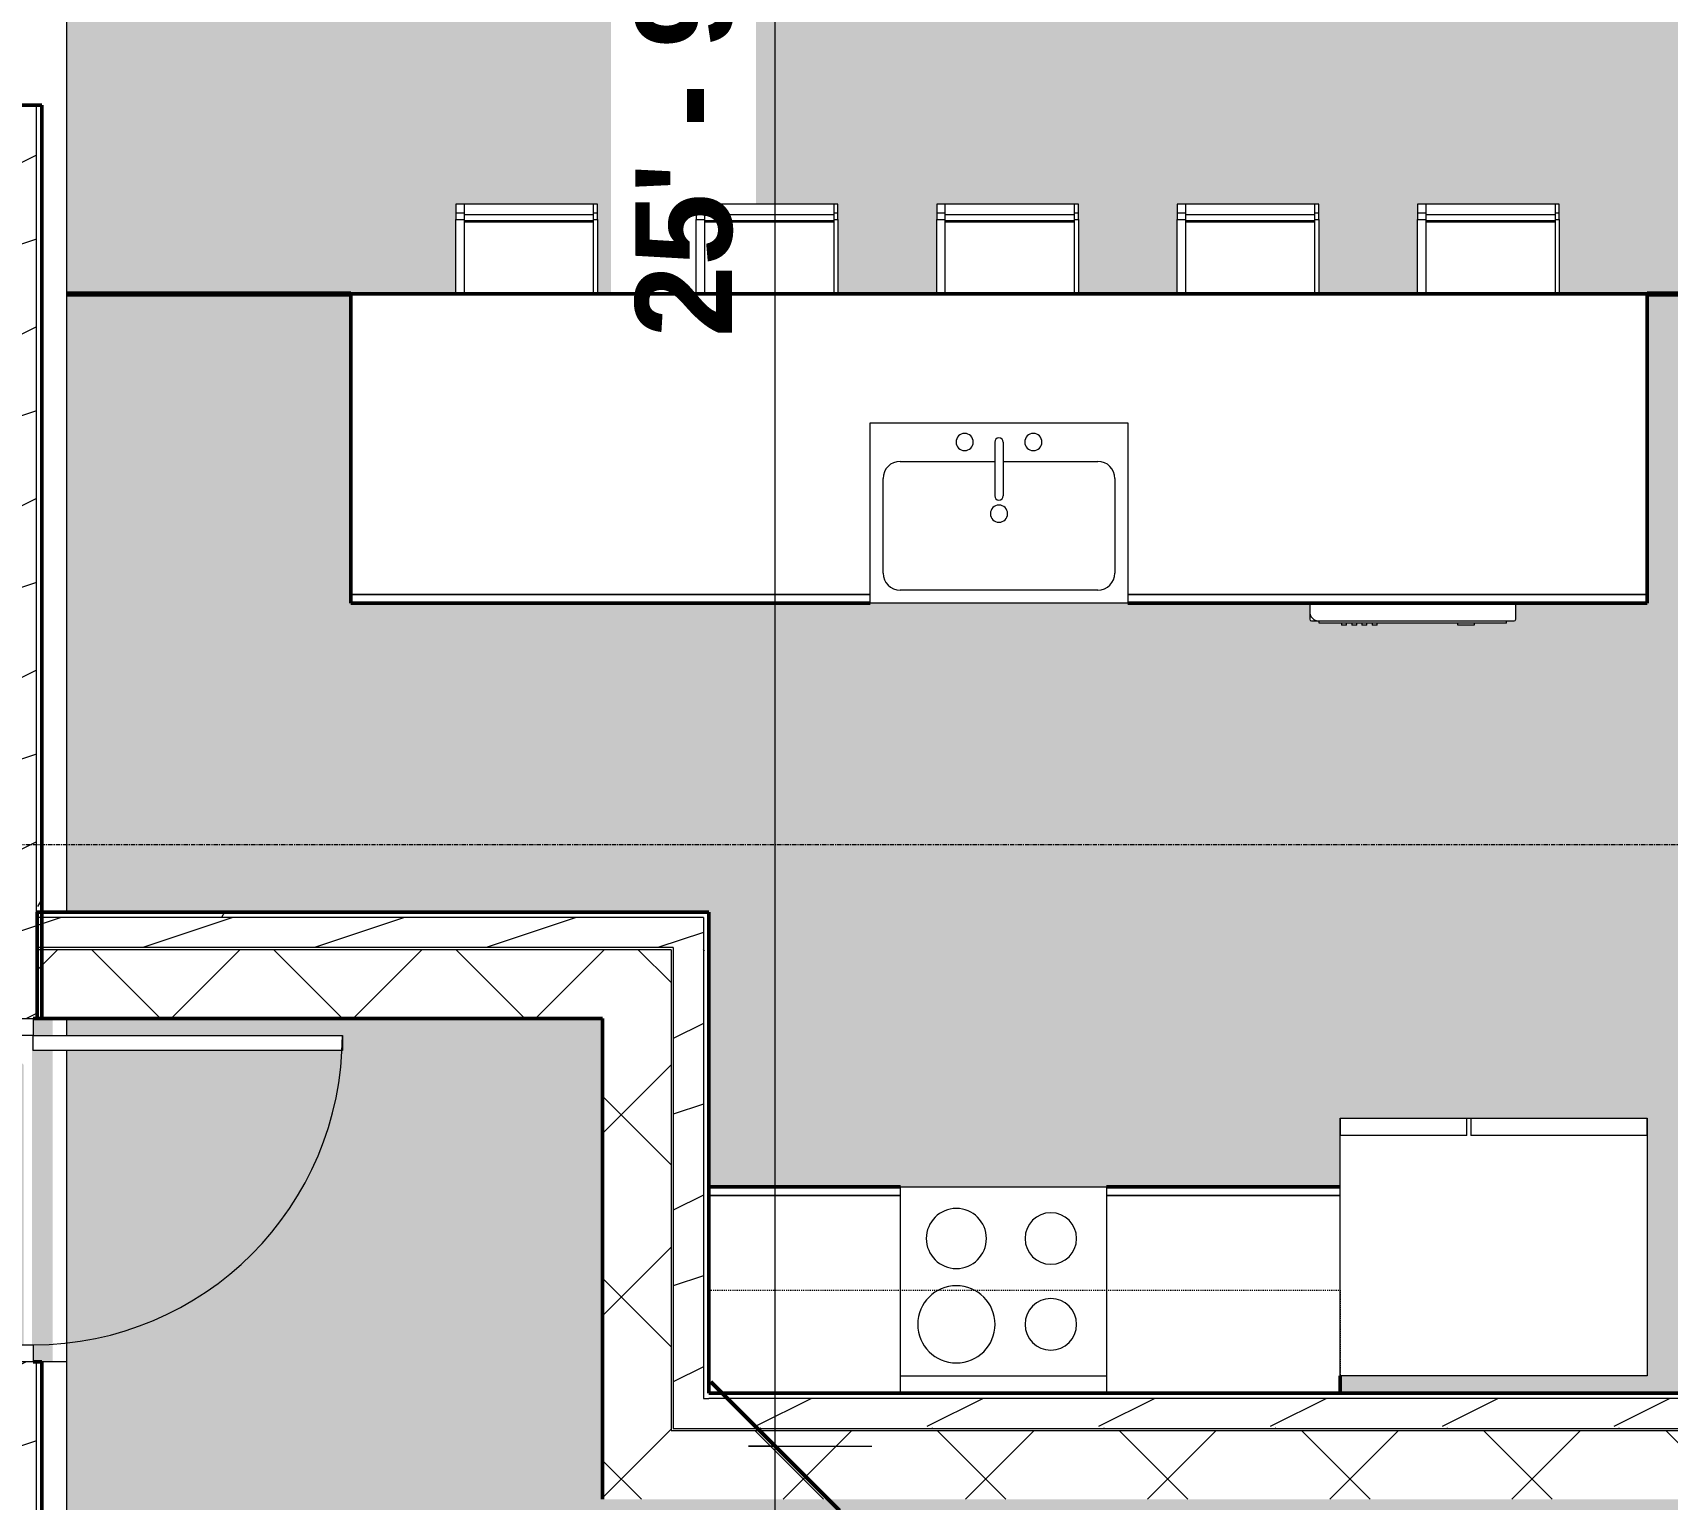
# Model space of a CAD drawing. Header units: inches. Extents: x -4292 to -464, y 9706 to 12474.
# Drawn here: x -3823.3 to -3632.9, y 11771 to 11941.8 of the extents above; entities that cross this region are included whole.
import ezdxf

# ---------------------------------------------------------------- set-up
doc = ezdxf.new("R2010")
doc.units = ezdxf.units.IN
doc.header["$MEASUREMENT"] = 0
doc.linetypes.add('Dash', pattern=[0.25, 0.125, -0.125])
doc.linetypes.add('Grid Line 1_2_', pattern=[0.875, 0.5, -0.125, 0.125, -0.125])
for name, color, linetype, lineweight in [('A-ANNO-DIMS', 211, 'Continuous', 9), ('A-ANNO-DIMS-120', 211, 'Continuous', 9), ('A-AREA-2', 130, 'Continuous', 70), ('A-AREA-PATT-5', 41, 'Continuous', 9), ('A-DOOR-1', 7, 'Continuous', 9), ('A-DOOR-2', 90, 'Continuous', 20), ('A-DOOR-FRAM-1', 90, 'Continuous', 20), ('A-WALL', 113, 'Continuous', 13), ('A-WALL-2', 250, 'Continuous', 50), ('A-WALL-3', 50, 'Continuous', 13), ('A-WALL-4', 113, 'Continuous', 50), ('A-WALL-PATT-2', 55, 'Continuous', 9), ('A-WALL-PATT-3', 43, 'Continuous', 9), ('A-WALL-PATT-5', 111, 'Continuous', 9), ('I-FURN-2', 7, 'Continuous', 9), ('P-SANR-FIXT-1', 7, 'Continuous', 9), ('Q-CASE-1', 250, 'Continuous', 50), ('Q-CASE-2', 7, 'Continuous', 9), ('Q-CASE-HDLN-1', 7, 'Dash', 9), ('Q-SPCQ-1', 7, 'Continuous', 9), ('S-FNDN-1', 50, 'Continuous', 13), ('S-GRID-1', 1, 'Grid Line 1_2_', 9)]:
    doc.layers.add(name, color=color, linetype=linetype, lineweight=lineweight)
doc.layers.add('A-AREA-PATT-6', color=254, linetype='Continuous', lineweight=9, transparency=1)
doc.styles.add('Century Gothic_B', font='GOTHICB.TTF', dxfattribs={"height": 11.25})
doc.dimstyles.new('OD__1__Tol__', dxfattribs={"dimscale": 12, "dimtxt": 11.746893, "dimasz": 1.25, "dimexe": 0.9375, "dimexo": 0.625, "dimgap": 0.15625, "dimtad": 1, "dimdec": 0, "dimzin": 3, "dimdsep": 46, "dimlunit": 4, "dimtxsty": 'Century Gothic_B', "dimblk1": 'OBLIQUE', "dimblk2": 'OBLIQUE', "dimsah": 1, "dimcen": 0.09, "dimdle": 0.9375, "dimazin": 0, "dimtfac": 1, "dimtdec": 4, "dimtix": 1, "dimtmove": 0, "dimatfit": 3, "dimfxl": 1, "dimtvp": 1, "dimtfill": 1, "dimfrac": 2, "dimtolj": 1, "dimtzin": 0, "dimarcsym": 2})
pattern_1 = [(45, (0, 0), (-10.606602, 10.606602), []), (135, (0, 0), (-10.606602, -10.606602), [])]
pattern_2 = [(0, (0, 0), (38.4, 9.6), [1.584, -27.216, 1.584, -27.216, -153.6]), (0, (0, 0), (38.4, 9.6), [-57.6, 1.584, -56.016, 1.584, -27.216, -67.2]), (0, (0, 0), (38.4, 9.6), [-144, 1.584, -17.616, 1.584, -46.416]), (120, (14.4, 4.8), (-27.513844, 28.4553755), [1.584, -27.216, 1.584, -27.216, -153.6]), (120, (14.4, 4.8), (-27.513844, 28.4553755), [-57.6, 1.584, -56.016, 1.584, -27.216, -67.2]), (120, (14.4, 4.8), (-27.513844, 28.4553755), [-144, 1.584, -17.616, 1.584, -46.416]), (240, (19.2, 24), (-10.886156, -38.0553755), [1.584, -27.216, 1.584, -27.216, -153.6]), (240, (19.2, 24), (-10.886156, -38.0553755), [-57.6, 1.584, -56.016, 1.584, -27.216, -67.2]), (240, (19.2, 24), (-10.886156, -38.0553755), [-144, 1.584, -17.616, 1.584, -46.416])]
pattern_3 = [(216.87, (7.997, 19.992), (59.9755286, 39.9843071), [9.996, -89.964]), (206.565, (19.992, 13.994), (-19.991807, -19.992219), [22.352, -22.352]), (198.435, (19.992, 3.998), (-39.983821, -19.991955), [12.644, -50.576])]

# ---------------------------------------------------------------- blocks, each defined once
blk = doc.blocks.new('DIMBLOCK29-FLOOR PLAN - 1ST FLOOR')
at = {"layer": 'A-ANNO-DIMS-120', "lineweight": 50}
for p, q in [((-3736.8, 11777.18), (-3744.3, 11784.68)), ((-3736.8, 11777.18), (-3729.3, 11769.68)), ((-3736.8, 11540.8), (-3744.3, 11548.3)), ((-3736.8, 11540.8), (-3729.3, 11533.3))]:
    blk.add_line(p, q, dxfattribs=at)
at = {"layer": 'A-ANNO-DIMS-120'}
for p, q in [((-3739.91, 11777.18), (-3725.55, 11777.18)), ((-3736.8, 11777.18), (-3739.91, 11777.18)), ((-3736.8, 11540.8), (-3736.8, 11777.18)), ((-3493.56, 11540.8), (-3748.05, 11540.8)), ((-3736.8, 11540.8), (-3493.56, 11540.8))]:
    blk.add_line(p, q, dxfattribs=at)
at = {"layer": 'A-ANNO-DIMS-120', "color": 0, "insert": (-3753.09, 11633.63), "char_height": 11.25, "width": 60.8601, "attachment_point": 1, "rotation": 90, "line_spacing_factor": 0.984502, "style": 'Century Gothic_B', "bg_fill": 3, "box_fill_scale": 1.25, "bg_fill_color": 256, "bg_fill_true_color": 13158600, "bg_fill_transparency": 0}
blk.add_mtext('19\' - 8"', dxfattribs=at)
blk = doc.blocks.new('_Oblique')
at = {"color": 0, "linetype": 'ByBlock', "lineweight": -2}
blk.add_line((-0.5, -0.5), (0.5, 0.5), dxfattribs=at)
blk = doc.blocks.new('DIMBLOCK30-FLOOR PLAN - 1ST FLOOR')
at = {"layer": 'A-ANNO-DIMS-120'}
for p, q in [((-3736.8, 11777.18), (-3736.8, 12097.44)), ((-2525.91, 12086.19), (-3748.05, 12086.19)), ((-3736.8, 12086.19), (-2525.91, 12086.19)), ((-3739.91, 11777.18), (-3725.55, 11777.18)), ((-3736.8, 11777.18), (-3739.91, 11777.18))]:
    blk.add_line(p, q, dxfattribs=at)
at = {"layer": 'A-ANNO-DIMS-120', "lineweight": 50}
for p, q in [((-3736.8, 12086.19), (-3744.3, 12093.69)), ((-3736.8, 12086.19), (-3729.3, 12078.69)), ((-3736.8, 11777.18), (-3744.3, 11784.68)), ((-3736.8, 11777.18), (-3729.3, 11769.68))]:
    blk.add_line(p, q, dxfattribs=at)
at = {"layer": 'A-ANNO-DIMS-120', "color": 0, "insert": (-3753.09, 11906.32), "char_height": 11.25, "width": 60.8601, "attachment_point": 1, "rotation": 90, "line_spacing_factor": 0.984502, "style": 'Century Gothic_B', "bg_fill": 3, "box_fill_scale": 1.25, "bg_fill_color": 256, "bg_fill_true_color": 13158600, "bg_fill_transparency": 0}
blk.add_mtext('25\' - 9"', dxfattribs=at)

msp = doc.modelspace()

# ---------------------------------------------------------------- hatches: boundary and pattern name
at = {"layer": 'A-AREA-PATT-5'}
h = msp.add_hatch(color=256, dxfattribs=at)
h.paths.add_polyline_path([(-3465.52374, 11791.5394), (-3501.52374, 11791.5394), (-3501.52374, 11793.2894), (-3465.52374, 11793.2894)], flags=0)
h.paths.add_polyline_path([(-3635.27374, 11783.3644), (-3466.52374, 11783.3644), (-3466.52374, 11789.5394), (-3465.52374, 11789.5394), (-3465.52374, 11791.5394), (-3463.58624, 11791.5394), (-3463.58624, 11792.1644), (-3463.52374, 11792.1644), (-3463.5549, 11826.9144), (-3463.58624, 11826.9144), (-3463.58624, 11827.5394), (-3465.52374, 11827.5394), (-3465.52374, 11829.5394), (-3466.52374, 11829.5394), (-3466.52374, 11831.3644), (-3587.27374, 11831.3644), (-3587.27374, 11863.7394), (-3582.52374, 11863.7394), (-3582.52374, 11860.1144), (-3532.52374, 11860.1144), (-3532.52374, 11836.1144), (-3524.49996, 11836.1144), (-3524.49996, 11843.84062), (-3524.37299, 11844.80503), (-3524.00074, 11845.70373), (-3523.40857, 11846.47545), (-3522.63685, 11847.06762), (-3521.73815, 11847.43987), (-3520.69743, 11847.56684), (-3519.3854, 11847.56684), (-3519.73312, 11850.59062), (-3520.92487, 11851.59062), (-3521.49163, 11852.59062), (-3521.84943, 11854.10014), (-3521.98048, 11855.09616), (-3522.02374, 11855.59062), (-3521.84943, 11857.58301), (-3521.31149, 11859.59062), (-3520.58355, 11861.59062), (-3519.65093, 11863.59062), (-3518.2635, 11865.59062), (-3517.2635, 11866.59062), (-3516.39748, 11867.09062), (-3515.02374, 11867.59062), (-3514.02374, 11867.59062), (-3512.65, 11867.09062), (-3511.78397, 11866.59062), (-3510.78397, 11865.59062), (-3509.39654, 11863.59062), (-3508.46393, 11861.59062), (-3507.73599, 11859.59062), (-3507.19805, 11857.58301), (-3507.02374, 11855.59062), (-3507.19805, 11854.10014), (-3507.28789, 11853.59062), (-3507.55584, 11852.59062), (-3508.1226, 11851.59062), (-3509.31436, 11850.59062), (-3509.66207, 11847.56684), (-3508.27374, 11847.56684), (-3507.30932, 11847.43987), (-3506.41063, 11847.06762), (-3505.6389, 11846.47545), (-3505.04673, 11845.70373), (-3504.67448, 11844.80503), (-3504.54752, 11843.84062), (-3504.54752, 11836.1144), (-3498.52374, 11836.1144), (-3498.52374, 11838.7394), (-3493.77374, 11838.7394), (-3493.77374, 11836.1144), (-3466.52374, 11836.1144), (-3466.52374, 11861.4894), (-3493.77374, 11861.4894), (-3493.77374, 11858.7394), (-3498.52374, 11858.7394), (-3498.52374, 11866.2394), (-3466.52374, 11866.2394), (-3466.52374, 11902.2394), (-3545.89874, 11902.2394), (-3545.89874, 11903.1144), (-3509.89874, 11903.1144), (-3509.89874, 11906.1144), (-3545.89874, 11906.1144), (-3545.89874, 11906.9894), (-3543.27374, 11906.9894), (-3543.27374, 11935.7394), (-3533.02374, 11935.7394), (-3533.02374, 11936.4894), (-3530.52374, 11936.44506), (-3530.52374, 11935.7394), (-3505.27374, 11935.7394), (-3505.27374, 11934.3644), (-3482.27374, 11934.3644), (-3482.27374, 11935.7394), (-3482.02374, 11935.7394), (-3482.02374, 11936.4894), (-3479.52374, 11936.4894), (-3479.52374, 11935.7394), (-3466.52374, 11935.7394), (-3466.52374, 11976.0644), (-3546.52374, 11976.0644), (-3546.52374, 12054.0644), (-3466.52374, 12054.0644), (-3466.52374, 12080.0644), (-3582.52374, 12080.0644), (-3582.52374, 12036.4394), (-3581.77374, 12036.4394), (-3581.77374, 12033.9394), (-3582.52374, 12033.9394), (-3582.52374, 12002.6894), (-3583.89874, 12002.6894), (-3583.89874, 11973.6894), (-3582.52374, 11973.6894), (-3582.52374, 11973.4394), (-3581.77374, 11973.4394), (-3581.77374, 11970.9394), (-3582.52374, 11970.9394), (-3582.52374, 11945.7394), (-3587.27374, 11945.7394), (-3587.27374, 11962.3644), (-3623.27374, 11962.3644), (-3623.27374, 12080.0644), (-3724.97317, 12080.0644), (-3724.97317, 12063.9394), (-3742.97317, 12063.9394), (-3742.97317, 12067.9394), (-3778.97317, 12067.9394), (-3778.97317, 12063.9394), (-3796.97317, 12063.9394), (-3796.97317, 12080.0644), (-3819.32374, 12080.0644), (-3819.32374, 11839.3644), (-3744.53624, 11839.3644), (-3744.53624, 11807.3644), (-3671.02374, 11807.3644), (-3671.02374, 11815.3644), (-3635.27374, 11815.3644), (-3635.27374, 11785.3644), (-3671.02374, 11785.3644), (-3671.02374, 11783.3644), (-3670.2883, 11783.3644)], flags=0)
h.paths.add_polyline_path([(-3670.25058, 11872.78016), (-3670.84113, 11872.78016), (-3670.84113, 11873.03016), (-3673.4643, 11873.03016), (-3673.48538, 11873.28016), (-3674.41363, 11873.30222), (-3674.49958, 11873.33782), (-3674.55723, 11873.47701), (-3674.55723, 11875.3644), (-3786.19874, 11875.3644), (-3786.19874, 11911.3644), (-3773.98546, 11911.3644), (-3773.98546, 11921.81223), (-3757.48546, 11921.81223), (-3757.48546, 11911.3644), (-3745.98546, 11911.3644), (-3745.98546, 11921.81223), (-3729.48546, 11921.81223), (-3729.48546, 11911.3644), (-3717.98546, 11911.3644), (-3717.98546, 11921.81223), (-3701.48546, 11921.81223), (-3701.48546, 11911.3644), (-3689.98546, 11911.3644), (-3689.98546, 11921.81223), (-3673.48546, 11921.81223), (-3673.48546, 11911.3644), (-3661.98546, 11911.3644), (-3661.98546, 11921.81223), (-3645.48546, 11921.81223), (-3645.48546, 11911.3644), (-3635.27374, 11911.3644), (-3635.27374, 11875.3644), (-3650.55723, 11875.3644), (-3650.55723, 11873.47701), (-3650.75408, 11873.28016), (-3651.65018, 11873.28016), (-3651.65018, 11873.03016), (-3655.41481, 11873.03016), (-3655.41481, 11872.78016), (-3657.31624, 11872.78016), (-3657.31624, 11873.03016), (-3666.70727, 11873.03016), (-3666.73063, 11872.78016), (-3667.29782, 11872.78016), (-3667.29782, 11873.03016), (-3667.88837, 11873.03016), (-3667.88837, 11872.78016), (-3668.47892, 11872.78016), (-3668.47892, 11873.03016), (-3669.06947, 11873.03016), (-3669.06947, 11872.78016), (-3669.66002, 11872.78016), (-3669.66002, 11873.03016), (-3670.25058, 11873.03016)], flags=0)
h.paths.add_polyline_path([(-3583.14874, 11899.7394), (-3587.27374, 11899.7394), (-3587.27374, 11909.7394), (-3582.52374, 11909.7394), (-3582.52374, 11906.9894), (-3579.89874, 11906.9894), (-3579.89874, 11902.2394), (-3582.52374, 11902.2394), (-3582.52374, 11899.7394)], flags=0)
h.paths.add_polyline_path([(-3531.27374, 11906.9894), (-3466.52374, 11906.9894), (-3466.52374, 11930.9894), (-3479.52374, 11930.9894), (-3479.52374, 11930.2394), (-3482.02374, 11930.2394), (-3482.02374, 11930.9894), (-3482.27374, 11930.9894), (-3482.27374, 11932.9894), (-3507.27374, 11932.9894), (-3507.27374, 11934.3644), (-3530.27374, 11934.3644), (-3530.27374, 11930.9894), (-3530.52374, 11930.9894), (-3530.52374, 11930.2394), (-3533.02374, 11930.2394), (-3533.02374, 11930.9894), (-3538.52374, 11930.9894), (-3538.52374, 11906.9894), (-3533.02374, 11906.9894)], flags=0)
h.paths.add_polyline_path([(-3485.02374, 11956.13256), (-3485.02374, 11974.13256), (-3467.02374, 11974.13256), (-3467.02374, 11956.13256), (-3477.64409, 11956.13256)], flags=0)
h.paths.add_polyline_path([(-3618.52374, 11967.1144), (-3587.27374, 11967.1144), (-3587.27374, 11970.9394), (-3588.02374, 11970.9394), (-3588.02374, 11973.4394), (-3587.27374, 11973.4394), (-3587.27374, 11973.6894), (-3585.27374, 11973.6894), (-3585.27374, 12004.6894), (-3583.89874, 12004.6894), (-3583.89874, 12033.6894), (-3587.27374, 12033.6894), (-3587.27374, 12033.9394), (-3588.02374, 12033.9394), (-3588.02374, 12036.4394), (-3587.27374, 12036.4394), (-3587.27374, 12045.3144), (-3587.89874, 12045.3144), (-3587.89874, 12050.0644), (-3587.27374, 12050.0644), (-3587.27374, 12080.0644), (-3618.52374, 12080.0644), (-3618.52374, 12050.0644), (-3617.89874, 12050.0644), (-3617.89874, 12045.3144), (-3618.52374, 12045.3144), (-3618.52374, 11981.02522)], flags=0)
h.paths.add_polyline_path([(-3606.56098, 11975.1894), (-3614.02374, 11975.1894), (-3614.02374, 12000.1894), (-3588.02374, 12000.1894), (-3588.02374, 11975.1894), (-3588.35913, 11975.1894)], flags=0)
h.paths.add_polyline_path([(-3780.54611, 11979.6644), (-3806.48344, 11979.6644), (-3806.48344, 12014.6644), (-3800.48344, 12014.6644), (-3800.48344, 12015.6644), (-3728.48344, 12015.6644), (-3728.48344, 12014.6644), (-3722.48344, 12014.6644), (-3722.48344, 11979.6644)], flags=0)
h.paths.add_polyline_path([(-3677.48344, 12018.9894), (-3712.48344, 12018.9894), (-3712.48344, 12024.9894), (-3713.48344, 12024.9894), (-3713.48344, 12060.9894), (-3712.48344, 12060.9894), (-3712.48344, 12066.9894), (-3677.48344, 12066.9894), (-3677.48344, 12031.21296)], flags=0)
h.paths.add_polyline_path([(-3598.78145, 12052.59994), (-3599.23944, 12052.59994), (-3599.23944, 12053.09994), (-3615.51073, 12053.09994), (-3615.5482, 12052.59994), (-3616.23518, 12052.59994), (-3616.23518, 12053.09994), (-3617.24796, 12053.09994), (-3617.24796, 12078.34994), (-3589.24796, 12078.34994), (-3589.24796, 12053.09994), (-3598.75647, 12053.09994), (-3598.75647, 12052.59994)], flags=0)
h.paths.add_polyline_path([(-3467.02374, 12058.0644), (-3485.02374, 12058.0644), (-3485.02374, 12076.0644), (-3467.02374, 12076.0644)], flags=0)
at = {"layer": 'A-AREA-PATT-6'}
h = msp.add_hatch(color=256, dxfattribs=at)
h.paths.add_polyline_path([(-3449.77267, 11546.9894), (-3212.37374, 11546.9894), (-3212.37374, 11770.9894), (-3756.91124, 11770.9894), (-3756.91124, 11826.9894), (-3819.32374, 11826.9894), (-3819.32374, 11824.9894), (-3787.19874, 11824.9894), (-3787.19874, 11823.2394), (-3819.32374, 11823.2394), (-3819.32374, 11551.3644), (-3479.87374, 11551.3644), (-3479.87374, 11546.9894), (-3477.33713, 11546.9894)], flags=0)
h.paths.add_polyline_path([(-3821.84717, 11567.5394), (-3821.84717, 11759.7894), (-3823.32374, 11759.7894), (-3823.32374, 11567.7894), (-3822.19874, 11567.7894), (-3822.19874, 11567.5394)], flags=0)
h.paths.add_polyline_path([(-3823.19874, 11824.9894), (-3820.93344, 11824.9894), (-3820.93344, 11826.9894), (-3823.19874, 11826.9894)], flags=0)
h.paths.add_polyline_path([(-3822.82374, 11786.9894), (-3820.93344, 11786.9894), (-3820.93344, 11823.2394), (-3823.19874, 11823.2394), (-3823.19874, 11824.9894), (-3823.32374, 11824.9894), (-3823.32374, 11788.9894), (-3823.19874, 11788.9894), (-3823.19874, 11786.9894)], flags=0)
h.paths.add_polyline_path([(-3824.32374, 11788.9894), (-3824.32361, 11788.9894), (-3824.32374, 11821.61802), (-3826.51124, 11823.37258), (-3826.51124, 11789.6144), (-3825.13624, 11789.6144), (-3825.13624, 11788.9894), (-3824.43311, 11788.9894)], flags=0)
at = {"layer": 'A-WALL-PATT-2'}
h = msp.add_hatch(dxfattribs=at)
h.set_pattern_fill('FP_3', color=256, style=0, pattern_type=2)
h.set_pattern_definition(pattern_2)
h.paths.add_polyline_path([(-3822.19874, 11552.9019), (-3822.19874, 11567.7894), (-3822.82374, 11567.7894), (-3822.82374, 11552.9019)], flags=0)
h.paths.add_polyline_path([(-3822.19874, 11759.7894), (-3822.19874, 11786.9894), (-3822.82374, 11786.9894), (-3822.82374, 11759.7894)], flags=0)
h.paths.add_polyline_path([(-3822.82374, 11826.9894), (-3822.72374, 11826.9894), (-3822.72374, 11834.9894), (-3822.19874, 11834.9894), (-3822.24722, 11835.2394), (-3822.72374, 11835.2394), (-3822.72374, 11838.7394), (-3822.19874, 11838.7394), (-3822.19874, 11933.3394), (-3822.82374, 11933.3394), (-3822.82374, 11830.59174)], flags=0)
h.paths.add_polyline_path([(-3822.19874, 12009.3894), (-3822.19874, 12032.24317), (-3822.82374, 12032.24317), (-3822.82374, 12009.3894)], flags=0)
h.paths.add_polyline_path([(-3822.19874, 12070.26817), (-3822.19874, 12088.6894), (-3822.82374, 12088.6894), (-3822.82374, 12070.26817)], flags=0)
at = {"layer": 'A-WALL-PATT-3'}
h = msp.add_hatch(dxfattribs=at)
h.set_pattern_fill('FP_7', color=256, style=0, pattern_type=2)
h.set_pattern_definition(pattern_3)
h.paths.add_polyline_path([(-3827.32374, 11552.9019), (-3822.82374, 11552.9019), (-3822.82374, 11567.7894), (-3828.32374, 11567.7894), (-3828.32374, 11552.9019)], flags=0)
h.paths.add_polyline_path([(-3828.32374, 11759.7894), (-3822.82374, 11759.7894), (-3822.82374, 11786.9894), (-3828.32374, 11786.9894), (-3828.32374, 11782.10421)], flags=0)
h.paths.add_polyline_path([(-3825.13624, 11826.9894), (-3822.82374, 11826.9894), (-3822.82374, 11933.3394), (-3828.32374, 11933.3394), (-3828.32374, 11826.9894), (-3827.01124, 11826.9894)], flags=0)
h.paths.add_polyline_path([(-3827.32374, 12009.3894), (-3822.82374, 12009.3894), (-3822.82374, 12032.24317), (-3828.32374, 12032.24317), (-3828.32374, 12009.3894)], flags=0)
h.paths.add_polyline_path([(-3827.32374, 12070.26817), (-3822.82374, 12070.26817), (-3822.82374, 12088.6894), (-3828.32374, 12088.6894), (-3828.32374, 12070.26817)], flags=0)
at = {"layer": 'A-WALL-PATT-5'}
h = msp.add_hatch(dxfattribs=at)
h.set_pattern_fill('FP_7', color=256, style=0, pattern_type=2)
h.set_pattern_definition(pattern_3)
h.paths.add_polyline_path([(-3754.18378, 11835.2394), (-3745.16124, 11835.2394), (-3745.16124, 11838.7394), (-3822.72374, 11838.7394), (-3822.72374, 11835.2394), (-3756.91124, 11835.2394)], flags=0)
h = msp.add_hatch(dxfattribs=at)
h.set_pattern_fill('FP_3', color=256, style=0, pattern_type=2)
h.set_pattern_definition(pattern_2)
h.paths.add_polyline_path([(-3822.19874, 11838.7394), (-3744.53624, 11838.7394), (-3744.53624, 11839.3644), (-3822.19874, 11839.36017)], flags=0)
h = msp.add_hatch(dxfattribs=at)
h.set_pattern_fill('FP_3', color=256, style=0, pattern_type=2)
h.set_pattern_definition(pattern_2)
h.paths.add_polyline_path([(-3744.53624, 11782.7394), (-3744.53624, 11838.7394), (-3745.16124, 11838.7394), (-3745.16124, 11782.7394)], flags=0)
h = msp.add_hatch(dxfattribs=at)
h.set_pattern_fill('FP_33', color=256, style=0, pattern_type=2)
h.set_pattern_definition(pattern_1)
h.paths.add_polyline_path([(-3780.54611, 11826.9894), (-3748.91124, 11826.9894), (-3748.91124, 11834.9894), (-3822.72374, 11834.9894), (-3822.72374, 11826.9894), (-3808.11056, 11826.9894)], flags=0)
h = msp.add_hatch(dxfattribs=at)
h.set_pattern_fill('FP_7', color=256, style=0, pattern_type=2)
h.set_pattern_definition(pattern_3)
h.paths.add_polyline_path([(-3748.66124, 11779.2394), (-3745.16124, 11779.2394), (-3745.16124, 11835.2394), (-3748.66124, 11835.2394), (-3748.66124, 11782.10421)], flags=0)
h = msp.add_hatch(dxfattribs=at)
h.set_pattern_fill('FP_33', color=256, style=0, pattern_type=2)
h.set_pattern_definition(pattern_1)
h.paths.add_polyline_path([(-3752.42525, 11770.9894), (-3748.91124, 11770.9894), (-3748.91124, 11826.9894), (-3756.91124, 11826.9894), (-3756.91124, 11770.9894), (-3752.91124, 11770.9894)], flags=0)
h = msp.add_hatch(dxfattribs=at)
h.set_pattern_fill('FP_7', color=256, style=0, pattern_type=2)
h.set_pattern_definition(pattern_3)
h.paths.add_polyline_path([(-3339.51486, 11779.2394), (-3200.62374, 11779.2394), (-3200.62374, 11782.7394), (-3461.77374, 11782.7394), (-3461.77374, 11779.2394), (-3449.77267, 11779.2394)], flags=0)
h.paths.add_polyline_path([(-3465.27374, 11779.2394), (-3465.27374, 11782.7394), (-3745.16124, 11782.73799), (-3745.16124, 11779.2394), (-3469.56749, 11779.2394)], flags=0)
h = msp.add_hatch(dxfattribs=at)
h.set_pattern_fill('FP_3', color=256, style=0, pattern_type=2)
h.set_pattern_definition(pattern_2)
h.paths.add_polyline_path([(-3199.99874, 11782.7394), (-3199.99874, 11783.3644), (-3461.14874, 11783.3644), (-3461.14874, 11782.7394), (-3200.62374, 11782.7394)], flags=0)
h.paths.add_polyline_path([(-3560.03049, 11782.7394), (-3465.89874, 11782.7394), (-3465.89874, 11783.3644), (-3744.53624, 11783.3644), (-3744.53624, 11782.7394), (-3615.15939, 11782.7394)], flags=0)
h = msp.add_hatch(dxfattribs=at)
h.set_pattern_fill('FP_33', color=256, style=0, pattern_type=2)
h.set_pattern_definition(pattern_1)
h.paths.add_polyline_path([(-3449.77267, 11770.9894), (-3204.37374, 11770.9894), (-3204.37374, 11778.9894), (-3748.91124, 11778.9894), (-3748.91124, 11770.9894), (-3560.03049, 11770.9894)], flags=0)

# ---------------------------------------------------------------- linework, layer by layer
at = {"layer": 'A-AREA-2'}
msp.add_line((-3819.32374, 11911.3644), (-3786.19874, 11911.3644), dxfattribs=at)
at = {"layer": 'A-DOOR-1'}
msp.add_arc((-3823.19874, 11824.9894), 36, 270, 360, dxfattribs=at)
at = {"layer": 'A-DOOR-2'}
for p, q in [((-3823.19874, 11824.9894), (-3787.19874, 11824.9894)), ((-3823.19874, 11823.2394), (-3823.19874, 11824.9894)), ((-3787.19874, 11824.9894), (-3787.19874, 11823.2394)), ((-3787.19874, 11823.2394), (-3823.19874, 11823.2394))]:
    msp.add_line(p, q, dxfattribs=at)
at = {"layer": 'A-DOOR-FRAM-1'}
for p, q in [((-3828.94874, 11826.9894), (-3823.19874, 11826.9894)), ((-3823.19874, 11826.9894), (-3823.19874, 11824.9894)), ((-3823.19874, 11824.9894), (-3825.13624, 11824.9894)), ((-3825.13624, 11788.9894), (-3823.19874, 11788.9894)), ((-3823.19874, 11788.9894), (-3823.19874, 11786.9894)), ((-3823.19874, 11786.9894), (-3828.94874, 11786.9894))]:
    msp.add_line(p, q, dxfattribs=at)
at = {"layer": 'A-WALL'}
for p, q in [((-3745.16124, 11838.7394), (-3822.72374, 11838.7394)), ((-3745.16124, 11838.7394), (-3745.16124, 11782.7394)), ((-3748.66124, 11835.2394), (-3822.72374, 11835.2394)), ((-3748.91124, 11834.9894), (-3822.72374, 11834.9894)), ((-3748.91124, 11834.9894), (-3748.91124, 11778.9894)), ((-3748.66124, 11835.2394), (-3748.66124, 11779.2394)), ((-3745.16124, 11782.7394), (-3744.53624, 11782.7394)), ((-3465.27374, 11782.7394), (-3744.53624, 11782.7394)), ((-3748.91124, 11778.9894), (-3204.37374, 11778.9894)), ((-3748.66124, 11779.2394), (-3465.27374, 11779.2394))]:
    msp.add_line(p, q, dxfattribs=at)
at = {"layer": 'A-WALL-2'}
for p, q in [((-3822.19874, 11933.3394), (-3827.32374, 11933.3394)), ((-3822.19874, 11826.9894), (-3822.19874, 11933.3394)), ((-3823.19874, 11826.9894), (-3822.19874, 11826.9894)), ((-3822.19874, 11786.9894), (-3823.19874, 11786.9894)), ((-3822.19874, 11759.7894), (-3822.19874, 11786.9894))]:
    msp.add_line(p, q, dxfattribs=at)
at = {"layer": 'A-WALL-3'}
for p, q in [((-3822.82374, 11826.9894), (-3822.82374, 11933.3394)), ((-3822.82374, 11759.7894), (-3822.82374, 11786.9894))]:
    msp.add_line(p, q, dxfattribs=at)
at = {"layer": 'A-WALL-4'}
for p, q in [((-3744.53624, 11839.3644), (-3822.72374, 11839.3644)), ((-3822.72374, 11839.3644), (-3822.72374, 11826.9894)), ((-3744.53624, 11783.3644), (-3744.53624, 11839.3644)), ((-3822.72374, 11826.9894), (-3756.91124, 11826.9894)), ((-3756.91124, 11826.9894), (-3756.91124, 11770.9894)), ((-3466.52374, 11783.3644), (-3744.53624, 11783.3644))]:
    msp.add_line(p, q, dxfattribs=at)
at = {"layer": 'I-FURN-2'}
for p, q in [((-3772.98546, 11921.81223), (-3773.98546, 11921.81223)), ((-3773.98546, 11921.81223), (-3773.98546, 11920.82742)), ((-3772.98546, 11920.57119), (-3772.98546, 11921.81223)), ((-3757.98546, 11921.81223), (-3772.98546, 11921.81223)), ((-3757.48546, 11921.81223), (-3757.98546, 11921.81223)), ((-3757.98546, 11921.81223), (-3757.98546, 11920.57119)), ((-3757.48546, 11920.82742), (-3757.48546, 11921.81223)), ((-3773.98546, 11920.82742), (-3772.98546, 11920.82742)), ((-3773.98546, 11920.82742), (-3773.98546, 11920.03204)), ((-3773.98546, 11920.03204), (-3772.98546, 11920.03204)), ((-3773.98546, 11911.3644), (-3773.98546, 11920.03204)), ((-3772.98546, 11919.90634), (-3772.98546, 11920.57119)), ((-3757.98546, 11920.57119), (-3772.98546, 11920.57119)), ((-3772.98546, 11919.90634), (-3757.98546, 11919.90634)), ((-3772.98546, 11919.7778), (-3772.98546, 11919.90634)), ((-3757.98546, 11920.82742), (-3757.48546, 11920.82742)), ((-3757.98546, 11920.57119), (-3757.98546, 11919.90634)), ((-3757.98546, 11920.03204), (-3757.48546, 11920.03204)), ((-3757.98546, 11919.90634), (-3757.98546, 11919.7778)), ((-3757.48546, 11920.03204), (-3757.48546, 11920.82742)), ((-3757.48546, 11920.03204), (-3757.48546, 11911.3644)), ((-3772.98546, 11911.3644), (-3772.98546, 11919.7778)), ((-3772.98546, 11919.7778), (-3757.98546, 11919.7778)), ((-3757.98546, 11919.7778), (-3757.98546, 11911.3644))]:
    msp.add_line(p, q, dxfattribs=at)
at = {"layer": 'Q-CASE-1'}
msp.add_line((-3786.19874, 11875.3644), (-3786.19874, 11911.3644), dxfattribs=at)
at = {"layer": 'Q-CASE-2'}
for p, q in [((-3786.19874, 11876.3644), (-3786.19874, 11911.3644)), ((-3786.19874, 11875.3644), (-3786.19874, 11876.3644))]:
    msp.add_line(p, q, dxfattribs=at)
at = {"layer": 'S-FNDN-1'}
for p, q in [((-3819.32374, 12080.0644), (-3819.32374, 11839.3644)), ((-3819.32374, 11826.9894), (-3819.32374, 11824.9894)), ((-3819.32374, 11823.2394), (-3819.32374, 11786.9894)), ((-3819.32374, 11786.9894), (-3822.19874, 11786.9894)), ((-3819.32374, 11786.9894), (-3819.32374, 11759.7894))]:
    msp.add_line(p, q, dxfattribs=at)

# ---------------------------------------------------------------- next in the draw order: dimensions: what is measured, and where the dimension line sits
at = {"layer": 'A-ANNO-DIMS'}
dim = msp.add_linear_dim(base=(-3736.79949, 11777.1769), p1=(-3486.06124, 11540.8019), p2=(-3747.40609, 11777.1769), angle=90, dimstyle='OD__1__Tol__', override={"dimpost": '<>', "dimfxl": 352.3837}, dxfattribs=at)
dim.commit()
dim.dimension.update_dxf_attribs({"geometry": 'DIMBLOCK29-FLOOR PLAN - 1ST FLOOR', "text_midpoint": (-3744.58246, 11658.9894)})

# ---------------------------------------------------------------- next in the draw order: dimensions: what is measured, and where the dimension line sits
dim = msp.add_linear_dim(base=(-3736.79949, 12086.1894), p1=(-3747.40609, 11777.1769), p2=(-2518.41124, 12086.1894), angle=90, dimstyle='OD__1__Tol__', override={"dimpost": '<>', "dimfxl": 1267.247833}, dxfattribs=at)
dim.commit()
dim.dimension.update_dxf_attribs({"geometry": 'DIMBLOCK30-FLOOR PLAN - 1ST FLOOR', "text_midpoint": (-3744.58246, 11931.68315)})

# ---------------------------------------------------------------- next in the draw order: linework, layer by layer
at = {"layer": 'A-AREA-2'}
msp.add_line((-3635.27374, 11911.3644), (-3584.89874, 11911.3644), dxfattribs=at)
at = {"layer": 'I-FURN-2'}
for p, q in [((-3744.98546, 11921.81223), (-3745.98546, 11921.81223)), ((-3745.98546, 11921.81223), (-3745.98546, 11920.82742)), ((-3744.98546, 11920.57119), (-3744.98546, 11921.81223)), ((-3729.98546, 11921.81223), (-3744.98546, 11921.81223)), ((-3729.48546, 11921.81223), (-3729.98546, 11921.81223)), ((-3729.98546, 11921.81223), (-3729.98546, 11920.57119)), ((-3729.48546, 11920.82742), (-3729.48546, 11921.81223)), ((-3716.98546, 11921.81223), (-3717.98546, 11921.81223)), ((-3717.98546, 11921.81223), (-3717.98546, 11920.82742)), ((-3716.98546, 11920.57119), (-3716.98546, 11921.81223)), ((-3701.98546, 11921.81223), (-3716.98546, 11921.81223)), ((-3701.48546, 11921.81223), (-3701.98546, 11921.81223)), ((-3701.98546, 11921.81223), (-3701.98546, 11920.57119)), ((-3701.48546, 11920.82742), (-3701.48546, 11921.81223)), ((-3688.98546, 11921.81223), (-3689.98546, 11921.81223)), ((-3689.98546, 11921.81223), (-3689.98546, 11920.82742)), ((-3688.98546, 11920.57119), (-3688.98546, 11921.81223)), ((-3673.98546, 11921.81223), (-3688.98546, 11921.81223)), ((-3673.48546, 11921.81223), (-3673.98546, 11921.81223)), ((-3673.98546, 11921.81223), (-3673.98546, 11920.57119)), ((-3673.48546, 11920.82742), (-3673.48546, 11921.81223)), ((-3660.98546, 11921.81223), (-3661.98546, 11921.81223)), ((-3661.98546, 11921.81223), (-3661.98546, 11920.82742)), ((-3660.98546, 11920.57119), (-3660.98546, 11921.81223)), ((-3645.98546, 11921.81223), (-3660.98546, 11921.81223)), ((-3645.48546, 11921.81223), (-3645.98546, 11921.81223)), ((-3645.98546, 11921.81223), (-3645.98546, 11920.57119)), ((-3645.48546, 11920.82742), (-3645.48546, 11921.81223)), ((-3745.98546, 11920.82742), (-3744.98546, 11920.82742)), ((-3745.98546, 11920.82742), (-3745.98546, 11920.03204)), ((-3745.98546, 11920.03204), (-3744.98546, 11920.03204)), ((-3745.98546, 11911.3644), (-3745.98546, 11920.03204)), ((-3744.98546, 11919.90634), (-3744.98546, 11920.57119)), ((-3729.98546, 11920.57119), (-3744.98546, 11920.57119)), ((-3744.98546, 11919.90634), (-3729.98546, 11919.90634)), ((-3744.98546, 11919.7778), (-3744.98546, 11919.90634)), ((-3729.98546, 11920.82742), (-3729.48546, 11920.82742)), ((-3729.98546, 11920.57119), (-3729.98546, 11919.90634)), ((-3729.98546, 11920.03204), (-3729.48546, 11920.03204)), ((-3729.98546, 11919.90634), (-3729.98546, 11919.7778)), ((-3729.48546, 11920.03204), (-3729.48546, 11920.82742)), ((-3729.48546, 11920.03204), (-3729.48546, 11911.3644)), ((-3717.98546, 11920.82742), (-3716.98546, 11920.82742)), ((-3717.98546, 11920.82742), (-3717.98546, 11920.03204)), ((-3717.98546, 11920.03204), (-3716.98546, 11920.03204)), ((-3717.98546, 11911.3644), (-3717.98546, 11920.03204)), ((-3716.98546, 11919.90634), (-3716.98546, 11920.57119)), ((-3701.98546, 11920.57119), (-3716.98546, 11920.57119)), ((-3716.98546, 11919.90634), (-3701.98546, 11919.90634)), ((-3716.98546, 11919.7778), (-3716.98546, 11919.90634)), ((-3701.98546, 11920.82742), (-3701.48546, 11920.82742)), ((-3701.98546, 11920.57119), (-3701.98546, 11919.90634)), ((-3701.98546, 11920.03204), (-3701.48546, 11920.03204)), ((-3701.98546, 11919.90634), (-3701.98546, 11919.7778)), ((-3701.48546, 11920.03204), (-3701.48546, 11920.82742)), ((-3701.48546, 11920.03204), (-3701.48546, 11911.3644)), ((-3689.98546, 11920.82742), (-3688.98546, 11920.82742)), ((-3689.98546, 11920.82742), (-3689.98546, 11920.03204)), ((-3689.98546, 11920.03204), (-3688.98546, 11920.03204)), ((-3689.98546, 11911.3644), (-3689.98546, 11920.03204)), ((-3688.98546, 11919.90634), (-3688.98546, 11920.57119)), ((-3673.98546, 11920.57119), (-3688.98546, 11920.57119)), ((-3688.98546, 11919.90634), (-3673.98546, 11919.90634)), ((-3688.98546, 11919.7778), (-3688.98546, 11919.90634)), ((-3673.98546, 11920.82742), (-3673.48546, 11920.82742)), ((-3673.98546, 11920.57119), (-3673.98546, 11919.90634)), ((-3673.98546, 11920.03204), (-3673.48546, 11920.03204)), ((-3673.98546, 11919.90634), (-3673.98546, 11919.7778)), ((-3673.48546, 11920.03204), (-3673.48546, 11920.82742)), ((-3673.48546, 11920.03204), (-3673.48546, 11911.3644)), ((-3661.98546, 11920.82742), (-3660.98546, 11920.82742)), ((-3661.98546, 11920.82742), (-3661.98546, 11920.03204)), ((-3661.98546, 11920.03204), (-3660.98546, 11920.03204)), ((-3661.98546, 11911.3644), (-3661.98546, 11920.03204)), ((-3660.98546, 11919.90634), (-3660.98546, 11920.57119)), ((-3645.98546, 11920.57119), (-3660.98546, 11920.57119)), ((-3660.98546, 11919.90634), (-3645.98546, 11919.90634)), ((-3660.98546, 11919.7778), (-3660.98546, 11919.90634)), ((-3645.98546, 11920.82742), (-3645.48546, 11920.82742)), ((-3645.98546, 11920.57119), (-3645.98546, 11919.90634)), ((-3645.98546, 11920.03204), (-3645.48546, 11920.03204)), ((-3645.98546, 11919.90634), (-3645.98546, 11919.7778)), ((-3645.48546, 11920.03204), (-3645.48546, 11920.82742)), ((-3645.48546, 11920.03204), (-3645.48546, 11911.3644)), ((-3744.98546, 11911.3644), (-3744.98546, 11919.7778)), ((-3744.98546, 11919.7778), (-3729.98546, 11919.7778)), ((-3729.98546, 11919.7778), (-3729.98546, 11911.3644)), ((-3716.98546, 11911.3644), (-3716.98546, 11919.7778)), ((-3716.98546, 11919.7778), (-3701.98546, 11919.7778)), ((-3701.98546, 11919.7778), (-3701.98546, 11911.3644)), ((-3688.98546, 11911.3644), (-3688.98546, 11919.7778)), ((-3688.98546, 11919.7778), (-3673.98546, 11919.7778)), ((-3673.98546, 11919.7778), (-3673.98546, 11911.3644)), ((-3660.98546, 11911.3644), (-3660.98546, 11919.7778)), ((-3660.98546, 11919.7778), (-3645.98546, 11919.7778)), ((-3645.98546, 11919.7778), (-3645.98546, 11911.3644))]:
    msp.add_line(p, q, dxfattribs=at)
at = {"layer": 'P-SANR-FIXT-1'}
for p, q in [((-3725.73624, 11875.3644), (-3725.73624, 11896.3644)), ((-3725.73624, 11896.3644), (-3695.73624, 11896.3644)), ((-3695.73624, 11896.3644), (-3695.73624, 11875.3644)), ((-3711.23624, 11894.1144), (-3711.23624, 11887.8644)), ((-3710.23624, 11894.1144), (-3710.23624, 11887.8644)), ((-3722.23624, 11891.8644), (-3711.23624, 11891.8644)), ((-3710.23624, 11891.8644), (-3699.23624, 11891.8644)), ((-3724.23624, 11878.8644), (-3724.23624, 11889.8644)), ((-3697.23624, 11889.8644), (-3697.23624, 11878.8644)), ((-3699.23624, 11876.8644), (-3722.23624, 11876.8644)), ((-3695.73624, 11875.3644), (-3725.73624, 11875.3644))]:
    msp.add_line(p, q, dxfattribs=at)
for centre, radius, start, end in [((-3714.73624, 11894.1144), 1, 0, 180), ((-3706.73624, 11894.1144), 1, 0, 180), ((-3714.73624, 11894.1144), 1, 180, 0), ((-3710.73624, 11894.1144), 0.5, 0, 180), ((-3706.73624, 11894.1144), 1, 180, 0), ((-3722.23624, 11889.8644), 2, 90, 180), ((-3699.23624, 11889.8644), 2, 0, 90), ((-3710.73624, 11887.8644), 0.5, 180, 0), ((-3710.73624, 11885.77206), 1, 0, 180), ((-3710.73624, 11885.77206), 1, 180, 0), ((-3722.23624, 11878.8644), 2, 180, 270), ((-3699.23624, 11878.8644), 2, 270, 0)]:
    msp.add_arc(centre, radius, start, end, dxfattribs=at)
at = {"layer": 'Q-CASE-1'}
for p, q in [((-3786.19874, 11911.3644), (-3635.27374, 11911.3644)), ((-3635.27374, 11911.3644), (-3635.27374, 11875.3644)), ((-3725.73624, 11875.3644), (-3786.19874, 11875.3644)), ((-3635.27374, 11875.3644), (-3695.73624, 11875.3644)), ((-3722.19874, 11807.3644), (-3744.53624, 11807.3644)), ((-3671.02374, 11807.3644), (-3698.19874, 11807.3644)), ((-3671.02374, 11783.3644), (-3671.02374, 11785.3644))]:
    msp.add_line(p, q, dxfattribs=at)
at = {"layer": 'Q-CASE-2'}
for p, q in [((-3786.19874, 11911.3644), (-3635.27374, 11911.3644)), ((-3635.27374, 11911.3644), (-3635.27374, 11876.3644)), ((-3786.19874, 11876.3644), (-3725.73624, 11876.3644)), ((-3725.73624, 11876.3644), (-3786.19874, 11876.3644)), ((-3695.73624, 11876.3644), (-3635.27374, 11876.3644)), ((-3635.27374, 11876.3644), (-3695.73624, 11876.3644)), ((-3635.27374, 11876.3644), (-3635.27374, 11875.3644)), ((-3725.73624, 11875.3644), (-3786.19874, 11875.3644)), ((-3635.27374, 11875.3644), (-3695.73624, 11875.3644)), ((-3744.53624, 11807.3644), (-3722.19874, 11807.3644)), ((-3722.19874, 11806.3644), (-3744.53624, 11806.3644)), ((-3744.53624, 11806.3644), (-3722.19874, 11806.3644)), ((-3698.19874, 11807.3644), (-3671.02374, 11807.3644)), ((-3671.02374, 11806.3644), (-3698.19874, 11806.3644)), ((-3698.19874, 11806.3644), (-3671.02374, 11806.3644)), ((-3671.02374, 11785.3644), (-3671.02374, 11783.3644))]:
    msp.add_line(p, q, dxfattribs=at)
at = {"layer": 'Q-CASE-HDLN-1'}
for p, q in [((-3744.53624, 11783.3644), (-3744.53624, 11795.3644)), ((-3744.53624, 11795.3644), (-3671.02374, 11795.3644)), ((-3671.02374, 11795.3644), (-3671.02374, 11783.3644)), ((-3671.02374, 11783.3644), (-3744.53624, 11783.3644))]:
    msp.add_line(p, q, dxfattribs=at)
at = {"layer": 'Q-SPCQ-1'}
for p, q in [((-3674.55723, 11875.3644), (-3674.55723, 11874.35201)), ((-3674.55723, 11874.35201), (-3674.55723, 11873.47701)), ((-3650.55723, 11873.47701), (-3650.55723, 11875.3644)), ((-3674.36038, 11873.28016), (-3673.48538, 11873.28016)), ((-3673.48538, 11873.28016), (-3650.75408, 11873.28016)), ((-3673.4643, 11873.03016), (-3673.4643, 11873.28034)), ((-3651.65018, 11873.03016), (-3673.4643, 11873.03016)), ((-3670.84113, 11873.03016), (-3670.84113, 11872.78016)), ((-3670.25058, 11872.78016), (-3670.84113, 11872.78016)), ((-3670.25058, 11872.78016), (-3670.25058, 11873.03016)), ((-3669.66002, 11873.03016), (-3669.66002, 11872.78016)), ((-3669.06947, 11872.78016), (-3669.66002, 11872.78016)), ((-3669.06947, 11872.78016), (-3669.06947, 11873.03016)), ((-3668.47892, 11873.03016), (-3668.47892, 11872.78016)), ((-3667.88837, 11872.78016), (-3668.47892, 11872.78016)), ((-3667.88837, 11872.78016), (-3667.88837, 11873.03016)), ((-3667.29782, 11873.03016), (-3667.29782, 11872.78016)), ((-3666.70727, 11872.78016), (-3667.29782, 11872.78016)), ((-3666.70727, 11872.78016), (-3666.70727, 11873.03016)), ((-3657.34978, 11873.03016), (-3657.34978, 11872.78016)), ((-3656.36553, 11872.78016), (-3657.31624, 11872.78016)), ((-3655.41481, 11872.78016), (-3656.36553, 11872.78016)), ((-3655.38127, 11872.78016), (-3655.38127, 11873.03016)), ((-3651.65018, 11873.03016), (-3651.65018, 11873.28016)), ((-3671.02374, 11815.3644), (-3635.27374, 11815.3644)), ((-3671.02374, 11785.3644), (-3671.02374, 11815.3644)), ((-3671.02374, 11815.3644), (-3656.27374, 11815.3644)), ((-3671.02374, 11815.3644), (-3671.02374, 11813.3644)), ((-3656.27374, 11813.3644), (-3656.27374, 11815.3644)), ((-3655.77374, 11815.3644), (-3635.27374, 11815.3644)), ((-3655.77374, 11815.3644), (-3655.77374, 11813.3644)), ((-3635.27374, 11815.3644), (-3635.27374, 11785.3644)), ((-3635.27374, 11813.3644), (-3635.27374, 11815.3644)), ((-3656.27374, 11813.3644), (-3671.02374, 11813.3644)), ((-3635.27374, 11813.3644), (-3655.77374, 11813.3644)), ((-3722.19874, 11807.3644), (-3698.19874, 11807.3644)), ((-3722.19874, 11783.3644), (-3722.19874, 11807.3644)), ((-3698.19874, 11807.3644), (-3698.19874, 11783.3644)), ((-3722.19874, 11785.3644), (-3698.19874, 11785.3644)), ((-3635.27374, 11785.3644), (-3671.02374, 11785.3644))]:
    msp.add_line(p, q, dxfattribs=at)
for centre, radius, start, end in [((-3673.48538, 11874.35201), 1.07185, 180, 270), ((-3674.36038, 11873.47701), 0.19685, 180, 270), ((-3650.75408, 11873.47701), 0.19685, 270, 0), ((-3650.75408, 11873.47701), 0.19685, 270, 0), ((-3715.69874, 11801.3644), 3.5, 0, 180), ((-3704.69874, 11801.3644), 3, 0, 180), ((-3715.69874, 11801.3644), 3.5, 180, 0), ((-3704.69874, 11801.3644), 3, 180, 0), ((-3715.69874, 11791.3644), 4.5, 0, 180), ((-3704.69874, 11791.3644), 3, 0, 180), ((-3715.69874, 11791.3644), 4.5, 180, 0), ((-3704.69874, 11791.3644), 3, 180, 0)]:
    msp.add_arc(centre, radius, start, end, dxfattribs=at)
at = {"layer": 'S-GRID-1'}
msp.add_line((-464.45104, 11847.1894), (-4232.19143, 11847.1894), dxfattribs=at)

doc.saveas('drawing.dxf')
